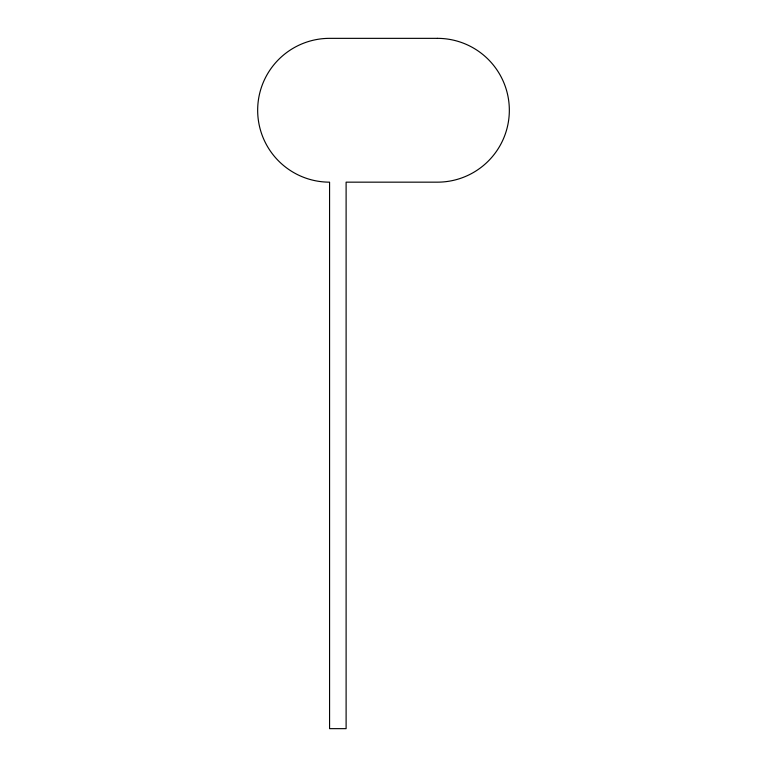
<?xml version="1.0" encoding="UTF-8"?>
<svg xmlns="http://www.w3.org/2000/svg" width="767" height="767" viewBox="0 0 767 767"><rect width="100%" height="100%" fill="white"/><g stroke="black" fill="none" stroke-linecap="round" stroke-linejoin="round"><path stroke-width="1.15" d="M437.43 38.35L329.57 38.35A71.906 71.906 0 0 0 257.664 110.256A71.906 71.906 0 0 0 329.57 182.162L329.57 728.65L346.109 728.65L346.109 182.162L437.43 182.162A71.906 71.906 0 0 0 509.336 110.256A71.906 71.906 0 0 0 437.43 38.35"/></g></svg>
